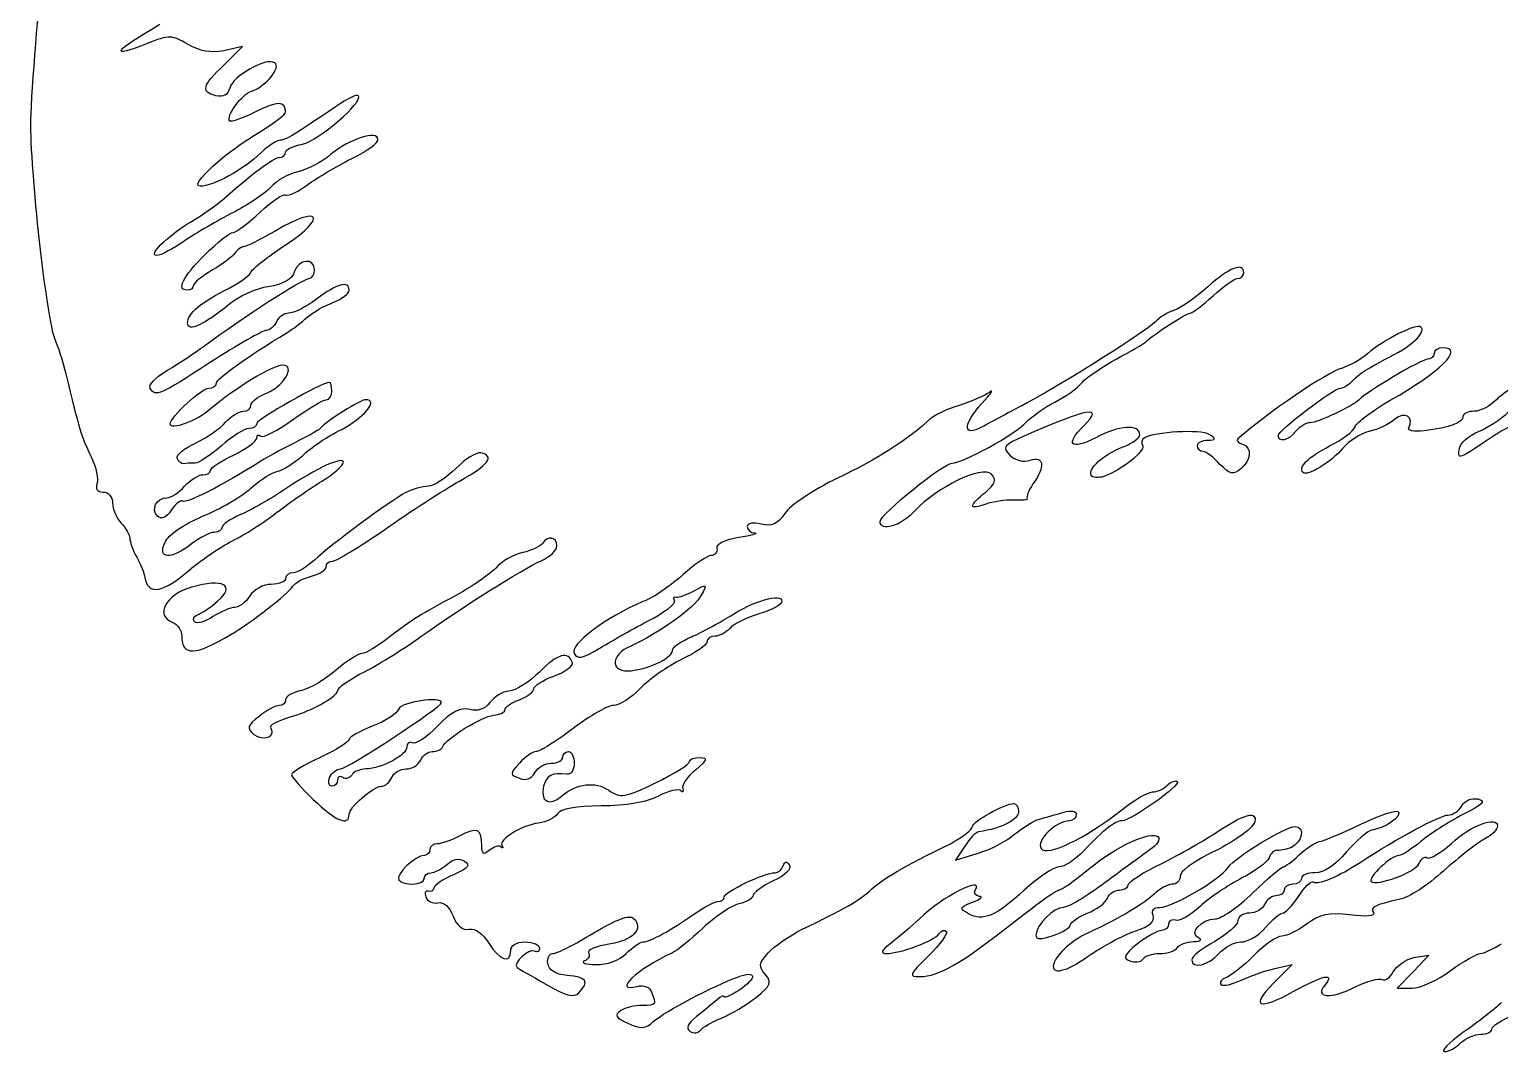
# Model space of a CAD drawing. Extents: x 0 to 69.4, y 0 to 30.3.
# Drawn here: x 61.365 to 65.787, y 24.06 to 27.136 of the extents above; entities that cross this region are included whole.
import ezdxf

# ---------------------------------------------------------------- set-up
doc = ezdxf.new("R2010")
doc.units = 0
doc.header["$MEASUREMENT"] = 0
doc.layers.get('0').update_dxf_attribs({"linetype": 'CONTINUOUS'})

msp = doc.modelspace()

# ---------------------------------------------------------------- linework, layer by layer
at = {"color": 0, "linetype": 'CONTINUOUS'}
for p, q in [((61.95, 27.0282), (62.0056, 27.0838)), ((62.0056, 27.0838), (61.95, 27.0715)), ((62.6478, 25.8147), (62.6478, 25.8147)), ((62.9082, 25.589), (62.9082, 25.589)), ((62.8996, 25.2019), (62.8996, 25.2019)), ((64.1789, 24.6778), (64.1511, 24.6361)), ((64.1511, 24.6361), (64.2189, 24.6569)), ((65.5746, 24.3497), (65.5278, 24.3011)), ((65.5294, 24.3428), (65.5746, 24.3497)), ((65.1632, 24.3219), (65.106, 24.2646)), ((65.1111, 24.3097), (65.1632, 24.3219)), ((65.5278, 24.3011), (65.4792, 24.2507)), ((65.4792, 24.2507), (65.5243, 24.2507))]:
    msp.add_line(p, q, dxfattribs=at)
for points in [[(61.4015, 27.2607), (61.3946, 27.2486), (61.3703, 26.9535), (61.3685, 26.8632)], [(61.7174, 27.0924), (61.6028, 27.0472), (61.6185, 27.0699), (61.7574, 27.1514)], [(61.8424, 27.0907), (61.7937, 27.1185), (61.7868, 27.1201), (61.7174, 27.0924)], [(61.95, 27.0715), (61.91, 27.0646), (61.8771, 27.0699), (61.8424, 27.0907)], [(61.9257, 26.9361), (61.8806, 26.9483), (61.884, 26.9657), (61.95, 27.0282)], [(62.1028, 27.0351), (62.0767, 27.0525), (61.976, 26.9951), (61.9674, 26.9588)], [(62.0333, 26.95), (62.0767, 26.9639), (62.1236, 27.0229), (62.1028, 27.0351)], [(61.9674, 26.9588), (61.9621, 26.9379), (61.9482, 26.931), (61.9257, 26.9361)], [(61.9674, 26.8597), (61.9551, 26.8736), (62.0038, 26.9414), (62.0333, 26.95)], [(62.1861, 26.7903), (62.2347, 26.8007), (62.3718, 26.9188), (62.3544, 26.9361)], [(62.3544, 26.9361), (62.351, 26.9414), (62.3215, 26.9275), (62.2885, 26.9049)], [(62.0454, 26.8875), (62.0072, 26.8685), (61.9725, 26.8563), (61.9674, 26.8597)], [(62.1357, 26.8875), (62.1357, 26.9206), (62.1097, 26.9206), (62.0454, 26.8875)], [(62.0628, 26.8303), (62.1028, 26.8546), (62.1357, 26.8806), (62.1357, 26.8875)], [(62.2885, 26.9049), (62.1583, 26.8164), (62.1357, 26.8025), (62.1201, 26.8025)], [(61.3685, 26.8632), (61.365, 26.7175), (61.4171, 26.2575), (61.4414, 26.2036)], [(61.8789, 26.6636), (61.8424, 26.6654), (61.9535, 26.766), (62.0628, 26.8303)], [(62.1201, 26.8025), (62.1097, 26.8025), (62.0836, 26.7851), (62.0611, 26.7643)], [(62.4135, 26.8042), (62.4135, 26.8338), (62.3267, 26.806), (62.2711, 26.759)], [(62.3406, 26.7504), (62.3804, 26.7694), (62.4135, 26.7938), (62.4135, 26.8042)], [(62.0611, 26.7643), (62.0107, 26.714), (61.9169, 26.6636), (61.8789, 26.6636)], [(62.1167, 26.7504), (62.1271, 26.7504), (62.1357, 26.7574), (62.1357, 26.766)], [(62.1357, 26.766), (62.1357, 26.7747), (62.1583, 26.7851), (62.1861, 26.7903)], [(62.2711, 26.759), (62.2451, 26.7365), (62.2, 26.714), (62.1722, 26.7071)], [(61.9447, 26.6219), (62.0333, 26.7001), (62.0993, 26.7504), (62.1167, 26.7504)], [(62.2069, 26.6724), (62.2399, 26.6949), (62.2989, 26.7296), (62.3406, 26.7504)], [(62.1722, 26.7071), (62.1444, 26.7018), (62.1079, 26.681), (62.0906, 26.6601)], [(62.1357, 26.6376), (62.1426, 26.6324), (62.1757, 26.6481), (62.2069, 26.6724)], [(61.8493, 26.556), (61.8875, 26.5786), (61.9308, 26.6099), (61.9447, 26.6219)], [(62.0906, 26.6601), (62.0715, 26.6411), (62.0211, 26.6064), (61.976, 26.5838)], [(62.0593, 26.5856), (62.094, 26.6185), (62.1288, 26.6428), (62.1357, 26.6376)], [(61.976, 26.5838), (61.9326, 26.5613), (61.8667, 26.5231), (61.8303, 26.4988)], [(61.9778, 26.5247), (61.9864, 26.5247), (62.0229, 26.5525), (62.0593, 26.5856)], [(62.1375, 26.4883), (62.2642, 26.5733), (62.2382, 26.6081), (62.1062, 26.53)], [(61.7486, 26.4553), (61.7208, 26.4553), (61.7747, 26.5092), (61.8493, 26.556)], [(61.8303, 26.4988), (61.7956, 26.4744), (61.759, 26.4553), (61.7486, 26.4553)], [(61.8928, 26.4571), (61.9308, 26.4953), (61.969, 26.5247), (61.9778, 26.5247)], [(62.1062, 26.53), (62.0611, 26.5039), (62.016, 26.4814), (62.009, 26.4814)], [(61.8407, 26.3511), (61.806, 26.3511), (61.825, 26.3911), (61.8928, 26.4571)], [(61.9829, 26.4622), (61.976, 26.4518), (61.9447, 26.4293), (61.9153, 26.4119)], [(62.009, 26.4814), (62.0021, 26.4814), (61.9899, 26.4726), (61.9829, 26.4622)], [(62.0315, 26.405), (62.0315, 26.4119), (62.0785, 26.4501), (62.1375, 26.4883)], [(62.2225, 26.4119), (62.2225, 26.4501), (62.1739, 26.4449), (62.1618, 26.405)], [(61.9153, 26.4119), (61.884, 26.3928), (61.8581, 26.3719), (61.8581, 26.365)], [(61.9674, 26.3581), (62.0021, 26.3772), (62.0315, 26.3981), (62.0315, 26.405)], [(62.1618, 26.405), (62.1549, 26.3842), (62.1288, 26.3685), (62.0836, 26.3615)], [(62.2051, 26.3858), (62.2156, 26.3858), (62.2225, 26.3981), (62.2225, 26.4119)], [(65.0174, 26.4032), (65.0174, 26.4363), (64.974, 26.4189), (64.9097, 26.3615)], [(64.9983, 26.3858), (65.0087, 26.3858), (65.0174, 26.3946), (65.0174, 26.4032)], [(61.8581, 26.365), (61.8581, 26.3581), (61.8511, 26.3511), (61.8407, 26.3511)], [(61.8407, 26.2522), (61.8407, 26.2817), (61.8806, 26.3147), (61.9674, 26.3581)], [(61.8928, 26.1846), (62.0038, 26.2679), (62.1878, 26.3858), (62.2051, 26.3858)], [(62.0836, 26.3615), (62.0472, 26.3564), (61.9951, 26.3321), (61.9674, 26.3094)], [(62.3267, 26.3511), (62.3267, 26.3807), (62.2903, 26.3703), (62.2294, 26.3251)], [(64.9097, 26.3615), (64.8733, 26.3286), (64.8282, 26.2974), (64.809, 26.2904)], [(64.9254, 26.3338), (64.9567, 26.3633), (64.9896, 26.3858), (64.9983, 26.3858)], [(62.2294, 26.3251), (62.1982, 26.3008), (62.16, 26.2817), (62.1444, 26.2817)], [(62.2, 26.2696), (62.2174, 26.2835), (62.2521, 26.3043), (62.2799, 26.3147)], [(62.2799, 26.3147), (62.3058, 26.3251), (62.3267, 26.3407), (62.3267, 26.3511)], [(64.856, 26.2817), (64.8629, 26.2817), (64.8942, 26.306), (64.9254, 26.3338)], [(61.9674, 26.3094), (61.891, 26.2471), (61.8407, 26.2228), (61.8407, 26.2522)], [(62.1444, 26.2817), (62.1306, 26.2817), (62.1132, 26.2696), (62.1079, 26.2557)], [(62.1392, 26.2228), (62.1565, 26.2332), (62.1843, 26.254), (62.2, 26.2696)], [(64.7222, 26.195), (64.7449, 26.2175), (64.8438, 26.2817), (64.856, 26.2817)], [(64.809, 26.2904), (64.79, 26.2851), (64.7639, 26.2696), (64.7518, 26.2557)], [(62.0767, 26.2297), (62.0663, 26.2297), (61.9917, 26.1863), (61.91, 26.1342)], [(62.1079, 26.2557), (62.101, 26.2418), (62.0889, 26.2297), (62.0767, 26.2297)], [(64.7518, 26.2557), (64.7188, 26.2244), (64.4949, 26.0821), (64.3733, 26.0161)], [(65.5503, 26.2401), (65.5382, 26.2522), (65.4375, 26.2019), (65.3906, 26.1603)], [(65.4426, 26.1429), (65.5208, 26.1811), (65.5676, 26.2228), (65.5503, 26.2401)], [(61.4414, 26.2036), (61.45, 26.1846), (61.4657, 26.1376), (61.4743, 26.0994)], [(61.7747, 26.1064), (61.806, 26.1256), (61.8597, 26.1603), (61.8928, 26.1846)], [(61.9274, 26.0717), (61.9274, 26.0839), (62.0264, 26.155), (62.1392, 26.2228)], [(64.6354, 26.1446), (64.6789, 26.1672), (64.7171, 26.1897), (64.7222, 26.195)], [(64.5313, 26.0735), (64.5451, 26.089), (64.5921, 26.1203), (64.6354, 26.1446)], [(65.3906, 26.1603), (65.3715, 26.1429), (65.3368, 26.1238), (65.3142, 26.1168)], [(65.3472, 26.0804), (65.3576, 26.0943), (65.401, 26.1221), (65.4426, 26.1429)], [(65.5694, 26.1429), (65.5503, 26.1429), (65.3836, 26.0422), (65.3646, 26.0214)], [(65.4583, 26.0196), (65.6093, 26.1047), (65.6822, 26.1776), (65.6163, 26.1776)], [(65.5903, 26.1603), (65.5903, 26.1515), (65.5815, 26.1429), (65.5694, 26.1429)], [(65.6163, 26.1776), (65.6024, 26.1776), (65.5903, 26.1707), (65.5903, 26.1603)], [(61.4743, 26.0994), (61.5125, 25.9397), (61.5247, 25.9015), (61.5507, 25.8494)], [(61.7278, 26.0561), (61.7226, 26.0647), (61.7435, 26.0874), (61.7747, 26.1064)], [(61.91, 26.1342), (61.7556, 26.0335), (61.7451, 26.0283), (61.7278, 26.0561)], [(62.1271, 26.1256), (62.0975, 26.1256), (61.9778, 26.0526), (61.91, 25.9936)], [(62.0732, 26.0388), (62.1271, 26.0578), (62.1687, 26.1256), (62.1271, 26.1256)], [(65.3142, 26.1168), (65.2656, 26.1029), (65.0886, 25.9814), (65, 25.9033)], [(65.9478, 26.1272), (65.8732, 26.089), (65.7968, 26.0422), (65.7794, 26.0231)], [(61.7886, 25.9485), (61.7886, 25.9693), (61.8824, 26.0561), (61.9049, 26.0561)], [(61.9049, 26.0561), (61.9169, 26.0561), (61.9274, 26.0631), (61.9274, 26.0717)], [(62.2676, 26.0735), (62.2451, 26.0735), (62.0489, 25.9624), (62.0489, 25.9501)], [(62.2572, 26.0214), (62.2676, 26.0214), (62.2746, 26.0335), (62.2746, 26.0474)], [(62.2746, 26.0474), (62.2746, 26.0613), (62.2711, 26.0735), (62.2676, 26.0735)], [(64.2293, 26.0092), (64.2571, 26.0388), (64.2674, 26.0543), (64.2536, 26.0439)], [(64.4497, 26.0144), (64.481, 26.03), (64.5174, 26.0561), (64.5313, 26.0735)], [(65.1215, 25.9138), (65.1233, 25.9293), (65.2864, 26.0561), (65.309, 26.0561)], [(65.309, 26.0561), (65.3176, 26.0561), (65.335, 26.0682), (65.3472, 26.0804)], [(62.009, 25.9867), (62.0211, 25.9867), (62.0315, 25.9953), (62.0315, 26.004)], [(62.0315, 26.004), (62.0315, 26.0144), (62.0507, 26.03), (62.0732, 26.0388)], [(62.1565, 25.9606), (62.2017, 25.9936), (62.2486, 26.0214), (62.2572, 26.0214)], [(62.3769, 26.0214), (62.3597, 26.0214), (62.2607, 25.9589), (62.2399, 25.9346)], [(62.3024, 25.9311), (62.3701, 25.9658), (62.4169, 26.0214), (62.3769, 26.0214)], [(64.1615, 26.004), (64.1268, 25.9936), (64.0869, 25.9744), (64.0747, 25.964)], [(64.2536, 26.0439), (64.2397, 26.0335), (64.1981, 26.0161), (64.1615, 26.004)], [(64.231, 25.9397), (64.1719, 25.9068), (64.1719, 25.945), (64.2293, 26.0092)], [(64.3733, 26.0161), (64.316, 25.9849), (64.2536, 25.9519), (64.231, 25.9397)], [(64.5365, 25.9432), (64.599, 26.0057), (64.5521, 25.9971), (64.3611, 25.9138)], [(64.3629, 25.9536), (64.3803, 25.971), (64.4185, 25.9988), (64.4497, 26.0144)], [(65.3646, 26.0214), (65.3507, 26.004), (65.2396, 25.9519), (65.2169, 25.9519)], [(65.3524, 25.9397), (65.3576, 25.9536), (65.4044, 25.9883), (65.4583, 26.0196)], [(65.7794, 26.0231), (65.7603, 26.0022), (65.729, 25.9867), (65.7117, 25.9867)], [(61.91, 25.9936), (61.8685, 25.9571), (61.7886, 25.9276), (61.7886, 25.9485)], [(61.9551, 25.9536), (61.9708, 25.971), (61.9951, 25.9867), (62.009, 25.9867)], [(62.0611, 25.9119), (62.0663, 25.905), (62.1097, 25.9276), (62.1565, 25.9606)], [(64.0747, 25.964), (64.014, 25.905), (63.9099, 25.839), (63.7953, 25.7853)], [(65.4722, 25.9624), (65.4549, 25.9485), (65.4218, 25.9311), (65.394, 25.9258)], [(65.5139, 25.9363), (65.5329, 25.9693), (65.5, 25.9883), (65.4722, 25.9624)], [(65.6771, 25.971), (65.6771, 25.9519), (65.6371, 25.9381), (65.5607, 25.9276)], [(65.7117, 25.9867), (65.6926, 25.9867), (65.6771, 25.9797), (65.6771, 25.971)], [(65.7239, 25.9258), (65.7533, 25.9381), (65.7933, 25.964), (65.8142, 25.9849)], [(65.8853, 25.9693), (65.8679, 25.9693), (65.8142, 25.9415), (65.7638, 25.9085)], [(61.865, 25.8911), (61.8979, 25.9068), (61.9378, 25.9346), (61.9551, 25.9536)], [(62.0246, 25.9346), (62.0125, 25.9346), (61.9743, 25.9119), (61.9431, 25.8825)], [(62.0489, 25.9501), (62.0489, 25.9415), (62.0385, 25.9346), (62.0246, 25.9346)], [(62.0489, 25.905), (62.0489, 25.9154), (62.0542, 25.9172), (62.0611, 25.9119)], [(62.2399, 25.9346), (62.2347, 25.9293), (62.2, 25.9103), (62.1618, 25.8911)], [(62.1861, 25.8529), (62.2104, 25.8772), (62.2642, 25.9119), (62.3024, 25.9311)], [(64.1407, 25.8304), (64.1719, 25.8304), (64.3282, 25.9154), (64.3629, 25.9536)], [(64.5729, 25.9068), (64.4965, 25.8686), (64.4792, 25.886), (64.5365, 25.9432)], [(64.7049, 25.9154), (64.7049, 25.9485), (64.6424, 25.945), (64.5729, 25.9068)], [(64.6581, 25.8807), (64.684, 25.8911), (64.7049, 25.9068), (64.7049, 25.9154)], [(64.9132, 25.9172), (64.8889, 25.9328), (64.7483, 25.9242), (64.7188, 25.9068)], [(64.9097, 25.8999), (64.934, 25.8999), (64.9358, 25.9033), (64.9132, 25.9172)], [(65.1736, 25.9258), (65.1511, 25.8981), (65.1215, 25.8911), (65.1215, 25.9138)], [(65.2169, 25.9519), (65.2049, 25.9519), (65.1858, 25.9397), (65.1736, 25.9258)], [(65.276, 25.8825), (65.3125, 25.8999), (65.3472, 25.9258), (65.3524, 25.9397)], [(65.394, 25.9258), (65.3681, 25.9189), (65.3333, 25.8964), (65.316, 25.8756)], [(65.5607, 25.9276), (65.5294, 25.9242), (65.5086, 25.9293), (65.5139, 25.9363)], [(65.6667, 25.8756), (65.6683, 25.8911), (65.6943, 25.9138), (65.7239, 25.9258)], [(61.8094, 25.846), (61.806, 25.8547), (61.8303, 25.8756), (61.865, 25.8911)], [(61.9431, 25.8825), (61.91, 25.8547), (61.8736, 25.8304), (61.8632, 25.8304)], [(61.9794, 25.8547), (62.0176, 25.8738), (62.0489, 25.8964), (62.0489, 25.905)], [(62.1618, 25.8911), (62.1236, 25.8721), (62.0732, 25.8443), (62.0489, 25.8286)], [(64.3611, 25.9138), (64.2951, 25.8842), (64.29, 25.879), (64.3143, 25.8547)], [(64.559, 25.7939), (64.5469, 25.8131), (64.5972, 25.8582), (64.6581, 25.8807)], [(64.7136, 25.8825), (64.7222, 25.8668), (64.6493, 25.8096), (64.5972, 25.7904)], [(64.7188, 25.9068), (64.7101, 25.9015), (64.7083, 25.8911), (64.7136, 25.8825)], [(64.8785, 25.8825), (64.8785, 25.8929), (64.8924, 25.8999), (64.9097, 25.8999)], [(64.8958, 25.8651), (64.8854, 25.8651), (64.8785, 25.8738), (64.8785, 25.8825)], [(65, 25.9033), (64.9949, 25.8981), (65.0018, 25.8911), (65.0139, 25.8876)], [(65.0139, 25.8876), (65.0435, 25.8772), (65.04, 25.839), (65.0087, 25.8131)], [(65.1962, 25.8026), (65.1806, 25.8182), (65.2101, 25.8478), (65.276, 25.8825)], [(65.316, 25.8756), (65.2813, 25.8339), (65.2083, 25.7888), (65.1962, 25.8026)], [(65.7638, 25.9085), (65.6597, 25.839), (65.6614, 25.839), (65.6667, 25.8756)], [(61.5507, 25.8494), (61.5664, 25.8182), (61.5733, 25.7818), (61.5681, 25.7679)], [(61.8285, 25.8286), (61.8215, 25.8286), (61.8129, 25.8356), (61.8094, 25.846)], [(62.0489, 25.8286), (61.9535, 25.7679), (61.8354, 25.7071), (61.8268, 25.7158)], [(61.8632, 25.8304), (61.8511, 25.8304), (61.8354, 25.8304), (61.8285, 25.8286)], [(61.91, 25.8096), (61.91, 25.8165), (61.9413, 25.8374), (61.9794, 25.8547)], [(62.1132, 25.8061), (62.1271, 25.8096), (62.16, 25.8304), (62.1861, 25.8529)], [(62.3093, 25.8321), (62.3093, 25.8529), (62.2312, 25.8165), (62.134, 25.7522)], [(62.2451, 25.7765), (62.2799, 25.7974), (62.3093, 25.8235), (62.3093, 25.8321)], [(62.7225, 25.8617), (62.7086, 25.8633), (62.6756, 25.8425), (62.6478, 25.8147)], [(62.6582, 25.7765), (62.7468, 25.8251), (62.7658, 25.8513), (62.7225, 25.8617)], [(63.9237, 25.655), (63.9237, 25.6758), (64.1147, 25.8304), (64.1407, 25.8304)], [(64.3143, 25.8547), (64.3299, 25.839), (64.3542, 25.8321), (64.375, 25.839)], [(64.375, 25.839), (64.4167, 25.8529), (64.4219, 25.82), (64.3837, 25.7679)], [(64.9462, 25.8269), (64.9271, 25.8478), (64.9046, 25.8651), (64.8958, 25.8651)], [(65.0087, 25.8131), (64.9861, 25.7939), (64.9757, 25.7974), (64.9462, 25.8269)], [(61.8319, 25.761), (61.8493, 25.78), (61.8736, 25.7957), (61.8875, 25.7957)], [(61.8875, 25.7957), (61.8996, 25.7957), (61.91, 25.8008), (61.91, 25.8096)], [(62.0315, 25.7557), (62.0611, 25.7818), (62.0975, 25.8043), (62.1132, 25.8061)], [(62.6478, 25.8147), (62.6183, 25.7853), (62.5818, 25.761), (62.5644, 25.761)], [(63.7953, 25.7853), (63.7242, 25.7506), (63.6529, 25.7036), (63.6374, 25.6793)], [(64.2587, 25.7974), (64.231, 25.8251), (64.0939, 25.7575), (64.0296, 25.6881)], [(64.2414, 25.7436), (64.2708, 25.7696), (64.2743, 25.78), (64.2587, 25.7974)], [(64.5972, 25.7904), (64.5799, 25.7853), (64.5625, 25.7869), (64.559, 25.7939)], [(61.5681, 25.7679), (61.5629, 25.754), (61.5699, 25.7436), (61.5872, 25.7436)], [(61.5872, 25.7436), (61.6028, 25.7436), (61.615, 25.7297), (61.615, 25.7106)], [(61.7782, 25.7263), (61.7903, 25.7263), (61.8146, 25.7418), (61.8319, 25.761)], [(61.8858, 25.6707), (61.9361, 25.6915), (62.0038, 25.7297), (62.0315, 25.7557)], [(62.134, 25.7522), (62.0906, 25.7228), (62.0299, 25.6881), (62.0003, 25.6758)], [(62.1097, 25.6828), (62.1479, 25.7124), (62.2086, 25.754), (62.2451, 25.7765)], [(62.4968, 25.7418), (62.4482, 25.7158), (62.2746, 25.5874), (62.2225, 25.5388)], [(62.4343, 25.6307), (62.5089, 25.6846), (62.6096, 25.7488), (62.6582, 25.7765)], [(62.5644, 25.761), (62.5471, 25.761), (62.5158, 25.7522), (62.4968, 25.7418)], [(64.2015, 25.7019), (64.2015, 25.7071), (64.2189, 25.7263), (64.2414, 25.7436)], [(64.3837, 25.7679), (64.3699, 25.7471), (64.3629, 25.7279), (64.3664, 25.7244)], [(61.615, 25.7106), (61.615, 25.6915), (61.6271, 25.6654), (61.641, 25.6499)], [(61.7504, 25.6707), (61.7296, 25.6915), (61.7469, 25.7263), (61.7782, 25.7263)], [(61.8268, 25.7158), (61.8215, 25.721), (61.806, 25.7106), (61.7921, 25.6897)], [(64.2414, 25.7071), (64.2189, 25.6985), (64.2015, 25.6967), (64.2015, 25.7019)], [(64.3264, 25.7193), (64.3004, 25.721), (64.2622, 25.714), (64.2414, 25.7071)], [(64.3664, 25.7244), (64.3699, 25.7193), (64.3525, 25.7175), (64.3264, 25.7193)], [(61.641, 25.6499), (61.6549, 25.636), (61.6671, 25.6151), (61.6671, 25.6047)], [(61.7921, 25.6897), (61.7764, 25.6654), (61.7608, 25.6603), (61.7504, 25.6707)], [(61.7729, 25.5925), (61.7833, 25.6151), (61.8285, 25.6464), (61.8858, 25.6707)], [(62.0003, 25.6758), (61.969, 25.6619), (61.9447, 25.6464), (61.9447, 25.6376)], [(61.9743, 25.596), (62.0107, 25.6133), (62.0715, 25.6533), (62.1097, 25.6828)], [(63.5661, 25.6464), (63.5418, 25.6533), (63.5244, 25.6499), (63.5244, 25.6394)], [(63.6374, 25.6793), (63.6147, 25.6464), (63.5992, 25.6394), (63.5661, 25.6464)], [(64.0296, 25.6881), (63.9879, 25.6411), (63.9237, 25.6221), (63.9237, 25.655)], [(61.6671, 25.6047), (61.6671, 25.5943), (61.6757, 25.5682), (61.6879, 25.5474)], [(61.9204, 25.6221), (61.9083, 25.6221), (61.8771, 25.6064), (61.8528, 25.5874)], [(61.9447, 25.6376), (61.9447, 25.629), (61.9343, 25.6221), (61.9204, 25.6221)], [(62.2764, 25.5353), (62.2868, 25.5353), (62.3579, 25.5786), (62.4343, 25.6307)], [(62.9517, 25.5821), (62.9517, 25.6082), (62.9239, 25.6133), (62.9082, 25.589)], [(63.4985, 25.6064), (63.4568, 25.5994), (63.4307, 25.5874), (63.4325, 25.5735)], [(63.5471, 25.6203), (63.5575, 25.6186), (63.5367, 25.6117), (63.4985, 25.6064)], [(63.5244, 25.6394), (63.5244, 25.6307), (63.5349, 25.6203), (63.5471, 25.6203)], [(61.8528, 25.5874), (61.7903, 25.5388), (61.7486, 25.5404), (61.7729, 25.5925)], [(61.8528, 25.5144), (61.884, 25.5404), (61.9378, 25.5769), (61.9743, 25.596)], [(62.8492, 25.5613), (62.8214, 25.5561), (62.785, 25.5353), (62.7676, 25.5144)], [(62.9082, 25.589), (62.9031, 25.5804), (62.8769, 25.5682), (62.8492, 25.5613)], [(62.9047, 25.5369), (62.9308, 25.5492), (62.9517, 25.5682), (62.9517, 25.5821)], [(63.4325, 25.5735), (63.436, 25.5631), (63.4272, 25.5526), (63.4151, 25.5526)], [(61.6879, 25.5474), (61.7, 25.5265), (61.7104, 25.4988), (61.7122, 25.4867)], [(62.2225, 25.5388), (62.2, 25.5179), (62.1704, 25.5006), (62.1583, 25.5006)], [(62.2139, 25.4901), (62.2382, 25.4971), (62.2572, 25.5092), (62.2572, 25.5179)], [(62.2572, 25.5179), (62.2572, 25.5283), (62.266, 25.5353), (62.2764, 25.5353)], [(62.5436, 25.3096), (62.6651, 25.3964), (62.8475, 25.511), (62.9047, 25.5369)], [(63.4151, 25.5526), (63.4047, 25.5526), (63.3665, 25.5265), (63.3318, 25.4953)], [(61.7122, 25.4867), (61.7208, 25.4311), (61.7678, 25.4397), (61.8528, 25.5144)], [(61.9308, 25.4154), (61.9882, 25.4624), (61.9465, 25.4849), (61.8528, 25.4571)], [(62.1357, 25.4832), (62.1357, 25.4744), (62.1167, 25.4658), (62.0924, 25.4658)], [(62.1583, 25.5006), (62.1461, 25.5006), (62.1357, 25.4936), (62.1357, 25.4832)], [(62.1565, 25.4589), (62.1635, 25.471), (62.1896, 25.4849), (62.2139, 25.4901)], [(62.7676, 25.5144), (62.7485, 25.4953), (62.6964, 25.4589), (62.6496, 25.4328)], [(63.3318, 25.4953), (63.2971, 25.464), (63.2433, 25.4258), (63.2103, 25.4138)], [(61.8528, 25.4571), (61.7747, 25.4346), (61.7417, 25.3721), (61.7956, 25.3513)], [(61.9708, 25.3149), (62.0299, 25.3494), (62.1444, 25.4381), (62.1565, 25.4589)], [(62.0281, 25.4311), (62.016, 25.4119), (61.9951, 25.3964), (61.9829, 25.3964)], [(62.0924, 25.4658), (62.0681, 25.4658), (62.0403, 25.4501), (62.0281, 25.4311)], [(62.6496, 25.4328), (62.5385, 25.3738), (62.5193, 25.3617), (62.4464, 25.3061)], [(63.3856, 25.4328), (63.3665, 25.3946), (63.2572, 25.3183), (63.1739, 25.2801)], [(63.3058, 25.4172), (63.3006, 25.4258), (63.3024, 25.4293), (63.311, 25.4276)], [(63.311, 25.4276), (63.3179, 25.4258), (63.3422, 25.4346), (63.3647, 25.4467)], [(63.3647, 25.4467), (63.4029, 25.4675), (63.4047, 25.4658), (63.3856, 25.4328)], [(63.4724, 25.3703), (63.5418, 25.4154), (63.6286, 25.4397), (63.6286, 25.4154)], [(61.8701, 25.3738), (61.8824, 25.379), (61.91, 25.3964), (61.9308, 25.4154)], [(61.9829, 25.3964), (61.9708, 25.3964), (61.9413, 25.3842), (61.9169, 25.3686)], [(63.2103, 25.4138), (63.0992, 25.3668), (62.9881, 25.2836), (63.0038, 25.2575)], [(63.2242, 25.3547), (63.2746, 25.3807), (63.311, 25.4085), (63.3058, 25.4172)], [(63.6286, 25.4154), (63.6286, 25.405), (63.5974, 25.3876), (63.5592, 25.3772)], [(61.7956, 25.3513), (61.8111, 25.346), (61.8233, 25.3269), (61.8233, 25.3096)], [(61.8615, 25.3529), (61.8546, 25.3599), (61.8597, 25.3703), (61.8701, 25.3738)], [(61.9169, 25.3686), (61.8944, 25.3529), (61.8685, 25.346), (61.8615, 25.3529)], [(63.0767, 25.2714), (63.1079, 25.2906), (63.1739, 25.3286), (63.2242, 25.3547)], [(63.3561, 25.3079), (63.3856, 25.32), (63.4394, 25.3494), (63.4724, 25.3703)], [(63.5592, 25.3772), (63.521, 25.3651), (63.4811, 25.346), (63.4707, 25.3321)], [(61.8233, 25.3096), (61.8233, 25.2489), (61.865, 25.2506), (61.9708, 25.3149)], [(62.4464, 25.3061), (62.4117, 25.2783), (62.3753, 25.2575), (62.3649, 25.2575)], [(62.3753, 25.2038), (62.4204, 25.2281), (62.4968, 25.2749), (62.5436, 25.3096)], [(63.2989, 25.2663), (63.2989, 25.2767), (63.3249, 25.294), (63.3561, 25.3079)], [(63.4272, 25.3096), (63.4133, 25.3096), (63.4029, 25.3026), (63.4029, 25.2922)], [(63.4707, 25.3321), (63.4603, 25.32), (63.4394, 25.3096), (63.4272, 25.3096)], [(62.3649, 25.2575), (62.3544, 25.2575), (62.3197, 25.235), (62.2885, 25.2089)], [(62.9985, 25.2297), (62.9864, 25.2663), (62.9533, 25.2575), (62.8996, 25.2019)], [(63.0038, 25.2575), (63.0142, 25.2401), (63.0281, 25.2419), (63.0767, 25.2714)], [(63.1739, 25.2801), (63.1149, 25.254), (63.1096, 25.2054), (63.1651, 25.2054)], [(63.1651, 25.2054), (63.2156, 25.2054), (63.2989, 25.2436), (63.2989, 25.2663)], [(63.4029, 25.2922), (63.4029, 25.2836), (63.3682, 25.2593), (63.3265, 25.2401)], [(62.2885, 25.2089), (62.2572, 25.1811), (62.2104, 25.1533), (62.1843, 25.1464)], [(62.9429, 25.1899), (62.976, 25.2019), (63.0019, 25.2211), (62.9985, 25.2297)], [(63.3265, 25.2401), (63.2867, 25.2193), (63.2294, 25.1811), (63.2033, 25.1533)], [(62.2919, 25.1447), (62.2919, 25.1551), (62.3285, 25.1811), (62.3753, 25.2038)], [(62.8996, 25.2019), (62.8683, 25.1725), (62.8283, 25.1447), (62.8075, 25.1447)], [(62.8822, 25.1517), (62.8822, 25.1603), (62.91, 25.1776), (62.9429, 25.1899)], [(62.1357, 25.1186), (62.1357, 25.1082), (62.1271, 25.1013), (62.1167, 25.1013)], [(62.1843, 25.1464), (62.1565, 25.1413), (62.1357, 25.1274), (62.1357, 25.1186)], [(62.1704, 25.0735), (62.2225, 25.0892), (62.2919, 25.1308), (62.2919, 25.1447)], [(62.6044, 25.11), (62.6044, 25.129), (62.4829, 25.1117), (62.476, 25.0908)], [(62.8075, 25.1447), (62.7885, 25.1429), (62.7624, 25.1274), (62.7503, 25.11)], [(62.7954, 25.0874), (62.7954, 25.0961), (62.8144, 25.11), (62.8388, 25.1186)], [(62.8388, 25.1186), (62.8631, 25.1274), (62.8822, 25.1429), (62.8822, 25.1517)], [(63.2033, 25.1533), (63.1756, 25.1239), (63.1392, 25.1013), (63.1218, 25.1013)], [(62.1167, 25.1013), (62.1062, 25.1013), (62.0785, 25.0874), (62.0558, 25.0683)], [(62.3007, 24.9103), (62.3215, 24.9103), (62.6044, 25.0961), (62.6044, 25.11)], [(62.476, 25.0908), (62.4707, 25.0769), (62.436, 25.0544), (62.3961, 25.0388)], [(62.6894, 25.0892), (62.6617, 25.0961), (62.6357, 25.0839), (62.5922, 25.0388)], [(62.7503, 25.11), (62.7346, 25.0908), (62.7138, 25.0822), (62.6894, 25.0892)], [(62.7607, 25.0718), (62.7797, 25.0735), (62.7954, 25.0804), (62.7954, 25.0874)], [(63.1218, 25.1013), (63.1044, 25.1013), (63.0506, 25.07), (63.0003, 25.0318)], [(62.0558, 25.0683), (62.0211, 25.0406), (62.0176, 25.0336), (62.0403, 25.0144)], [(62.0403, 25.0144), (62.0663, 24.9936), (62.1079, 25.0058), (62.0924, 25.0318)], [(62.0924, 25.0318), (62.0854, 25.0422), (62.0993, 25.051), (62.1704, 25.0735)], [(62.3961, 25.0388), (62.3579, 25.0232), (62.3267, 25.0058), (62.3267, 24.9989)], [(62.5922, 25.0388), (62.561, 25.0058), (62.5263, 24.9832), (62.5176, 24.9885)], [(62.6079, 24.9763), (62.6183, 25.0024), (62.726, 25.0683), (62.7607, 25.0718)], [(63.0003, 25.0318), (62.9499, 24.9936), (62.8996, 24.9624), (62.8892, 24.9624)], [(62.3267, 24.9989), (62.3267, 24.9919), (62.2885, 24.9676), (62.2399, 24.945)], [(62.5176, 24.9885), (62.5072, 24.9936), (62.5003, 24.9885), (62.5003, 24.9763)], [(62.2399, 24.945), (62.1931, 24.9225), (62.1531, 24.8999), (62.1531, 24.8929)], [(62.5003, 24.9763), (62.5003, 24.9519), (62.4239, 24.9103), (62.3769, 24.9103)], [(62.5419, 24.9364), (62.5471, 24.9503), (62.5628, 24.9624), (62.5767, 24.9624)], [(62.5767, 24.9624), (62.5906, 24.9624), (62.6044, 24.9693), (62.6079, 24.9763)], [(62.8892, 24.9624), (62.8788, 24.9624), (62.8561, 24.9468), (62.8388, 24.9276)], [(62.9343, 24.9276), (62.9533, 24.9276), (62.969, 24.9364), (62.969, 24.945)], [(62.969, 24.945), (62.969, 24.9554), (62.9776, 24.9624), (62.9864, 24.9624)], [(62.9864, 24.9624), (62.9968, 24.9624), (63.0038, 24.9468), (63.0038, 24.9276)], [(63.3508, 24.9329), (63.3508, 24.9399), (63.3647, 24.945), (63.3821, 24.945)], [(63.3821, 24.945), (63.4064, 24.9433), (63.4047, 24.9381), (63.3682, 24.9068)], [(62.2676, 24.8843), (62.2746, 24.8982), (62.2885, 24.9103), (62.3007, 24.9103)], [(62.3769, 24.9103), (62.3597, 24.9103), (62.3406, 24.9017), (62.3354, 24.8929)], [(62.4551, 24.8843), (62.4603, 24.8982), (62.4794, 24.9103), (62.4985, 24.9103)], [(62.4985, 24.9103), (62.5158, 24.9103), (62.535, 24.9225), (62.5419, 24.9364)], [(62.8388, 24.9276), (62.8093, 24.8947), (62.8093, 24.8929), (62.8388, 24.8825)], [(62.8388, 24.8825), (62.8579, 24.8739), (62.8753, 24.8808), (62.8857, 24.8982)], [(62.8857, 24.8982), (62.8943, 24.9156), (62.9169, 24.9276), (62.9343, 24.9276)], [(62.9829, 24.8947), (62.936, 24.8999), (62.9204, 24.8913), (62.9117, 24.8582)], [(63.0038, 24.9276), (63.0038, 24.9068), (62.9933, 24.8929), (62.9829, 24.8947)], [(63.2485, 24.8686), (63.304, 24.8964), (63.3508, 24.9242), (63.3508, 24.9329)], [(63.3682, 24.9068), (63.3439, 24.8878), (63.3265, 24.8617), (63.33, 24.8514)], [(62.1531, 24.8929), (62.1531, 24.8878), (62.1826, 24.8531), (62.219, 24.8183)], [(62.2746, 24.8582), (62.266, 24.8582), (62.2625, 24.8704), (62.2676, 24.8843)], [(62.2919, 24.8774), (62.2919, 24.8669), (62.285, 24.8582), (62.2746, 24.8582)], [(62.3076, 24.8843), (62.2989, 24.8913), (62.2919, 24.886), (62.2919, 24.8774)], [(62.3354, 24.8929), (62.3285, 24.8825), (62.3163, 24.879), (62.3076, 24.8843)], [(62.3267, 24.7732), (62.3267, 24.7958), (62.3978, 24.8565), (62.4239, 24.8582)], [(62.4239, 24.8582), (62.436, 24.8582), (62.4482, 24.8704), (62.4551, 24.8843)], [(62.9117, 24.8582), (62.8996, 24.8132), (62.929, 24.7958), (62.9656, 24.8288)], [(62.9656, 24.8288), (63.0107, 24.8669), (63.0679, 24.8739), (63.1079, 24.8461)], [(63.1079, 24.8461), (63.1426, 24.8218), (63.1547, 24.8236), (63.2485, 24.8686)], [(64.8178, 24.8721), (64.8299, 24.8617), (64.6789, 24.7542), (64.6511, 24.7542)], [(64.7431, 24.841), (64.7569, 24.841), (64.7761, 24.8496), (64.7882, 24.8617)], [(64.7882, 24.8617), (64.7986, 24.8721), (64.8125, 24.8774), (64.8178, 24.8721)], [(62.219, 24.8183), (62.285, 24.7542), (62.3267, 24.7368), (62.3267, 24.7732)], [(63.2572, 24.8288), (63.2225, 24.8097), (63.16, 24.7993), (63.0853, 24.7993)], [(63.3249, 24.8444), (63.3179, 24.8514), (63.2867, 24.8444), (63.2572, 24.8288)], [(63.33, 24.8514), (63.3335, 24.841), (63.33, 24.8375), (63.3249, 24.8444)], [(64.6511, 24.7871), (64.6875, 24.8167), (64.7292, 24.841), (64.7431, 24.841)], [(65.6736, 24.7993), (65.6822, 24.8149), (65.7031, 24.8236), (65.7221, 24.8201)], [(65.7221, 24.8201), (65.7482, 24.8149), (65.736, 24.8028), (65.6771, 24.7732)], [(62.9533, 24.775), (62.9464, 24.7628), (62.9204, 24.7507), (62.8961, 24.7472)], [(63.0853, 24.7993), (63.0089, 24.7975), (62.9621, 24.7906), (62.9533, 24.775)], [(64.2015, 24.7368), (64.2015, 24.7524), (64.2986, 24.8063), (64.3264, 24.8063)], [(64.3403, 24.7819), (64.3403, 24.7576), (64.29, 24.7315), (64.2206, 24.7211)], [(64.3264, 24.8063), (64.3333, 24.8063), (64.3403, 24.7958), (64.3403, 24.7819)], [(64.4028, 24.7593), (64.4219, 24.7646), (64.4532, 24.7732), (64.4757, 24.7801)], [(64.4081, 24.6708), (64.4236, 24.6447), (64.54, 24.7003), (64.6511, 24.7871)], [(64.4757, 24.7801), (64.4983, 24.7871), (64.5139, 24.7836), (64.5139, 24.7732)], [(64.5139, 24.7732), (64.5139, 24.7628), (64.5035, 24.7542), (64.4931, 24.7542)], [(64.941, 24.7229), (65.0139, 24.7715), (65.0521, 24.7836), (65.0521, 24.7576)], [(65.3681, 24.6292), (65.4792, 24.7021), (65.6093, 24.7715), (65.6319, 24.7715)], [(65.3697, 24.7438), (65.4253, 24.7715), (65.4757, 24.7871), (65.4826, 24.7819)], [(65.4826, 24.7819), (65.4947, 24.7681), (65.4426, 24.7315), (65.4028, 24.7264)], [(65.6771, 24.7732), (65.6336, 24.7507), (65.5764, 24.7142), (65.5503, 24.6917)], [(65.6319, 24.7715), (65.6458, 24.7715), (65.6649, 24.7836), (65.6736, 24.7993)], [(65.6424, 24.6864), (65.6996, 24.7403), (65.7811, 24.7697), (65.7811, 24.7385)], [(62.726, 24.6794), (62.726, 24.7299), (62.7121, 24.7368), (62.66, 24.709)], [(62.8961, 24.7472), (62.8475, 24.7419), (62.7746, 24.6968), (62.7867, 24.6794)], [(64.1372, 24.6864), (64.1719, 24.7056), (64.2015, 24.7281), (64.2015, 24.7368)], [(64.2206, 24.7211), (64.2119, 24.7211), (64.1928, 24.7003), (64.1789, 24.6778)], [(64.3282, 24.7142), (64.3525, 24.7333), (64.3854, 24.7542), (64.4028, 24.7593)], [(64.4931, 24.7542), (64.4514, 24.7524), (64.3924, 24.6951), (64.4081, 24.6708)], [(64.6511, 24.7542), (64.6303, 24.7542), (64.5972, 24.7281), (64.5365, 24.6639)], [(64.5504, 24.6083), (64.6337, 24.6778), (64.7396, 24.7264), (64.7604, 24.7056)], [(64.7708, 24.6257), (64.8247, 24.6535), (64.9028, 24.6968), (64.941, 24.7229)], [(65.0521, 24.7576), (65.0521, 24.735), (64.9949, 24.6933), (64.9081, 24.6517)], [(64.9706, 24.6135), (64.9931, 24.6465), (65.1424, 24.7368), (65.1719, 24.7368)], [(65.1719, 24.7368), (65.2032, 24.7368), (65.1944, 24.6899), (65.1615, 24.6743)], [(65.2447, 24.6917), (65.2586, 24.6933), (65.3142, 24.7176), (65.3697, 24.7438)], [(65.4028, 24.7264), (65.3906, 24.7246), (65.3558, 24.6933), (65.3264, 24.6604)], [(65.7811, 24.7385), (65.7811, 24.7281), (65.7638, 24.7107), (65.7429, 24.7003)], [(62.5922, 24.6847), (62.5801, 24.6847), (62.5697, 24.6778), (62.5697, 24.6674)], [(62.66, 24.709), (62.6339, 24.6951), (62.6026, 24.6847), (62.5922, 24.6847)], [(62.7485, 24.6656), (62.7311, 24.65), (62.726, 24.6535), (62.726, 24.6794)], [(62.7832, 24.676), (62.7781, 24.6813), (62.7624, 24.676), (62.7485, 24.6656)], [(62.7867, 24.6794), (62.7919, 24.6725), (62.7901, 24.6708), (62.7832, 24.676)], [(63.8994, 24.5493), (63.9342, 24.5806), (63.9897, 24.6135), (64.1372, 24.6864)], [(64.2189, 24.6569), (64.2553, 24.6674), (64.3056, 24.6933), (64.3282, 24.7142)], [(64.7604, 24.7056), (64.7674, 24.6986), (64.7569, 24.6813), (64.7361, 24.6674)], [(65.184, 24.6517), (65.2049, 24.6708), (65.2326, 24.6882), (65.2447, 24.6917)], [(65.5503, 24.6917), (65.5225, 24.669), (65.4931, 24.65), (65.4843, 24.65)], [(65.5694, 24.6431), (65.5781, 24.6378), (65.6111, 24.6586), (65.6424, 24.6864)], [(65.7429, 24.7003), (65.7204, 24.6882), (65.6649, 24.6447), (65.6181, 24.6031)], [(62.5524, 24.65), (62.5263, 24.65), (62.4656, 24.5926), (62.476, 24.5771)], [(62.5697, 24.6674), (62.5697, 24.6586), (62.5628, 24.65), (62.5524, 24.65)], [(62.62, 24.6222), (62.6392, 24.6396), (62.6565, 24.6431), (62.6739, 24.6326)], [(62.6739, 24.6326), (62.6929, 24.6204), (62.686, 24.6118), (62.6426, 24.5926)], [(63.6321, 24.6188), (63.6374, 24.6326), (63.6425, 24.6343), (63.6513, 24.6204)], [(64.5365, 24.6639), (64.5104, 24.6361), (64.4775, 24.6153), (64.4618, 24.6153)], [(64.7361, 24.6674), (64.7171, 24.6535), (64.6546, 24.6083), (64.6007, 24.5683)], [(64.9081, 24.6517), (64.8629, 24.6292), (64.8264, 24.6014), (64.8264, 24.5875)], [(65.0938, 24.6431), (65.0886, 24.6292), (65.0504, 24.6014), (65.0122, 24.5822)], [(65.1164, 24.6656), (65.1094, 24.6656), (65.099, 24.6569), (65.0938, 24.6431)], [(65.1615, 24.6743), (65.1442, 24.6674), (65.1233, 24.6639), (65.1164, 24.6656)], [(65.1354, 24.6153), (65.1407, 24.6153), (65.1632, 24.6308), (65.184, 24.6517)], [(65.3264, 24.6604), (65.2933, 24.6204), (65.2586, 24.5979), (65.2326, 24.5979)], [(65.4843, 24.65), (65.4618, 24.65), (65.3906, 24.584), (65.401, 24.5718)], [(65.5451, 24.6257), (65.5503, 24.6396), (65.5625, 24.6482), (65.5694, 24.6431)], [(62.5524, 24.5806), (62.5524, 24.591), (62.561, 24.5979), (62.5732, 24.5979)], [(62.5732, 24.5979), (62.5836, 24.5979), (62.6061, 24.61), (62.62, 24.6222)], [(62.6426, 24.5926), (62.6096, 24.5788), (62.5836, 24.5614), (62.5818, 24.5528)], [(63.455, 24.525), (63.455, 24.5406), (63.5749, 24.5979), (63.6078, 24.5979)], [(63.6513, 24.6204), (63.6582, 24.61), (63.6374, 24.5892), (63.6026, 24.5736)], [(63.6078, 24.5979), (63.6165, 24.5979), (63.6286, 24.6065), (63.6321, 24.6188)], [(64.2101, 24.5458), (64.2379, 24.591), (64.1094, 24.525), (64.0435, 24.4607)], [(64.4618, 24.6153), (64.4462, 24.6153), (64.3993, 24.584), (64.3576, 24.5458)], [(64.4618, 24.5458), (64.4688, 24.5458), (64.5087, 24.5736), (64.5504, 24.6083)], [(64.6701, 24.5614), (64.6701, 24.5701), (64.7153, 24.5996), (64.7708, 24.6257)], [(64.7657, 24.4938), (64.8021, 24.4938), (64.9428, 24.5753), (64.9706, 24.6135)], [(64.8264, 24.5875), (64.8264, 24.5736), (64.816, 24.5632), (64.8021, 24.5632)], [(65.0451, 24.5371), (65.0886, 24.5806), (65.1303, 24.6153), (65.1354, 24.6153)], [(65.2326, 24.5979), (65.2101, 24.5979), (65.191, 24.591), (65.191, 24.5806)], [(65.2274, 24.5701), (65.2431, 24.5614), (65.3038, 24.5875), (65.3681, 24.6292)], [(65.401, 24.5718), (65.4183, 24.5563), (65.5347, 24.5996), (65.5451, 24.6257)], [(65.6181, 24.6031), (65.5729, 24.5614), (65.5139, 24.5232), (65.4878, 24.5181)], [(62.476, 24.5771), (62.4881, 24.5579), (62.5524, 24.5597), (62.5524, 24.5806)], [(62.5644, 24.5424), (62.5558, 24.544), (62.5524, 24.5371), (62.5575, 24.525)], [(62.5818, 24.5528), (62.5801, 24.544), (62.5714, 24.5389), (62.5644, 24.5424)], [(63.6026, 24.5736), (63.5696, 24.5579), (63.5418, 24.5371), (63.5418, 24.5301)], [(63.6894, 24.4278), (63.8126, 24.4868), (63.8629, 24.5146), (63.8994, 24.5493)], [(64.3576, 24.5458), (64.2726, 24.4676), (64.2328, 24.4503), (64.1893, 24.4746)], [(64.2224, 24.5267), (64.2101, 24.5285), (64.205, 24.5371), (64.2101, 24.5458)], [(64.3178, 24.4433), (64.3889, 24.4989), (64.4532, 24.5458), (64.4618, 24.5458)], [(64.6007, 24.5683), (64.5451, 24.5267), (64.4896, 24.4938), (64.4757, 24.4938)], [(64.6076, 24.5215), (64.6129, 24.5354), (64.6285, 24.5458), (64.6442, 24.5458)], [(64.6442, 24.5458), (64.6581, 24.5458), (64.6701, 24.5528), (64.6701, 24.5614)], [(64.8021, 24.5632), (64.7882, 24.5632), (64.7639, 24.5493), (64.7483, 24.5336)], [(65.0122, 24.5822), (64.9722, 24.5614), (64.915, 24.5232), (64.8872, 24.4972)], [(65.1389, 24.5458), (65.1389, 24.5371), (65.1285, 24.5285), (65.1146, 24.5285)], [(65.165, 24.5632), (65.1511, 24.5632), (65.1389, 24.5563), (65.1389, 24.5458)], [(65.191, 24.5806), (65.191, 24.5718), (65.1789, 24.5632), (65.165, 24.5632)], [(65.1824, 24.5267), (65.1997, 24.5544), (65.2204, 24.5753), (65.2274, 24.5701)], [(62.5575, 24.525), (62.561, 24.5128), (62.5783, 24.5042), (62.594, 24.5076)], [(62.594, 24.5076), (62.6114, 24.5111), (62.6288, 24.4954), (62.6392, 24.4676)], [(63.3631, 24.4729), (63.3925, 24.4938), (63.4256, 24.5111), (63.436, 24.5111)], [(63.5001, 24.5042), (63.4758, 24.4989), (63.4272, 24.466), (63.3908, 24.4313)], [(63.436, 24.5111), (63.4464, 24.5111), (63.455, 24.5181), (63.455, 24.525)], [(63.5418, 24.5301), (63.5418, 24.5215), (63.5228, 24.5093), (63.5001, 24.5042)], [(64.1893, 24.4746), (64.1615, 24.4903), (64.1615, 24.4938), (64.2015, 24.5093)], [(64.2015, 24.5093), (64.2258, 24.5181), (64.2344, 24.5267), (64.2224, 24.5267)], [(64.5469, 24.4764), (64.5747, 24.4868), (64.6025, 24.5076), (64.6076, 24.5215)], [(64.7483, 24.5336), (64.7171, 24.5042), (64.6511, 24.4642), (64.5504, 24.4174)], [(64.9324, 24.459), (64.9479, 24.459), (65, 24.4938), (65.0451, 24.5371)], [(65.0799, 24.5024), (65.0747, 24.4885), (65.0539, 24.4764), (65.0347, 24.4764)], [(65.1146, 24.5285), (65.1007, 24.5285), (65.0868, 24.5163), (65.0799, 24.5024)], [(65.1337, 24.4764), (65.1424, 24.4764), (65.1632, 24.4989), (65.1824, 24.5267)], [(65.4878, 24.5181), (65.4097, 24.5007), (65.3975, 24.4938), (65.4079, 24.4781)], [(62.6392, 24.4676), (62.6513, 24.4382), (62.6669, 24.4243), (62.6878, 24.4278)], [(63.0628, 24.4174), (63.1304, 24.4572), (63.1704, 24.4729), (63.1825, 24.4607)], [(63.1825, 24.4607), (63.2138, 24.4294), (63.1808, 24.3947), (63.1079, 24.3826)], [(63.2103, 24.3896), (63.2311, 24.3896), (63.2971, 24.426), (63.3631, 24.4729)], [(64.0435, 24.4607), (64.0175, 24.4364), (63.9775, 24.4017), (63.9567, 24.3861)], [(64.4757, 24.4938), (64.4462, 24.4938), (64.3924, 24.4399), (64.3924, 24.4104)], [(64.4965, 24.4417), (64.4965, 24.4486), (64.5192, 24.4642), (64.5469, 24.4764)], [(64.691, 24.4225), (64.7344, 24.4364), (64.7518, 24.4521), (64.7449, 24.4694)], [(64.7449, 24.4694), (64.7396, 24.485), (64.7465, 24.4938), (64.7657, 24.4938)], [(64.8125, 24.4556), (64.8021, 24.459), (64.7917, 24.4538), (64.7917, 24.4433)], [(64.8872, 24.4972), (64.8576, 24.4694), (64.8247, 24.4503), (64.8125, 24.4556)], [(64.8819, 24.4017), (64.8507, 24.4139), (64.8889, 24.459), (64.9324, 24.459)], [(65.0347, 24.4764), (65.0157, 24.4764), (65, 24.466), (65, 24.4538)], [(65.0833, 24.4329), (65.1042, 24.4572), (65.1268, 24.4764), (65.1337, 24.4764)], [(65.3368, 24.4711), (65.2725, 24.4781), (65.2465, 24.4729), (65.2067, 24.4433)], [(65.4079, 24.4781), (65.4132, 24.4676), (65.3871, 24.4642), (65.3368, 24.4711)], [(62.6878, 24.4278), (62.7051, 24.4313), (62.7294, 24.4156), (62.7468, 24.3861)], [(62.9394, 24.3549), (62.9517, 24.3549), (63.0072, 24.3826), (63.0628, 24.4174)], [(63.3908, 24.4313), (63.3543, 24.3965), (63.3128, 24.3636), (63.2989, 24.3567)], [(63.5869, 24.3567), (63.6061, 24.3775), (63.6513, 24.4086), (63.6894, 24.4278)], [(63.9428, 24.3549), (63.9844, 24.3549), (64.0869, 24.3931), (64.1008, 24.4139)], [(64.0435, 24.2854), (64.099, 24.2854), (64.1719, 24.3271), (64.3178, 24.4433)], [(64.1233, 24.4208), (64.1286, 24.4156), (64.1043, 24.3826), (64.0696, 24.3479)], [(64.1008, 24.4139), (64.1078, 24.4243), (64.1182, 24.4278), (64.1233, 24.4208)], [(64.4444, 24.4086), (64.474, 24.419), (64.4965, 24.4329), (64.4965, 24.4417)], [(64.5504, 24.4174), (64.4949, 24.3913), (64.4462, 24.3444), (64.4444, 24.3167)], [(64.559, 24.3532), (64.5972, 24.3792), (64.6563, 24.4104), (64.691, 24.4225)], [(64.7708, 24.4243), (64.7587, 24.4243), (64.7257, 24.4051), (64.6979, 24.3843)], [(64.7917, 24.4433), (64.7917, 24.4329), (64.7813, 24.4243), (64.7708, 24.4243)], [(65, 24.4538), (65, 24.4417), (64.9688, 24.4139), (64.9306, 24.3913)], [(65.0087, 24.3896), (65.0296, 24.3896), (65.0625, 24.4086), (65.0833, 24.4329)], [(65.2067, 24.4433), (65.1806, 24.4243), (65.1458, 24.4069), (65.1319, 24.4069)], [(62.7468, 24.3861), (62.7797, 24.334), (62.8128, 24.3219), (62.8128, 24.3636)], [(62.8128, 24.3636), (62.8128, 24.3792), (62.8283, 24.3896), (62.8561, 24.3896)], [(62.8839, 24.3618), (62.8683, 24.3722), (62.8179, 24.3254), (62.8318, 24.3132)], [(62.8561, 24.3896), (62.8804, 24.3896), (62.8996, 24.3808), (62.8996, 24.3706)], [(62.8996, 24.3706), (62.8996, 24.3618), (62.8926, 24.3567), (62.8839, 24.3618)], [(63.1079, 24.3826), (63.0697, 24.3775), (63.0419, 24.3653), (63.0471, 24.3567)], [(63.16, 24.3549), (63.179, 24.374), (63.2017, 24.3896), (63.2103, 24.3896)], [(63.9567, 24.3861), (63.9272, 24.3636), (63.9237, 24.3549), (63.9428, 24.3549)], [(64.3924, 24.4104), (64.3924, 24.3965), (64.4063, 24.3965), (64.4444, 24.4086)], [(64.6979, 24.3843), (64.6563, 24.3497), (64.6528, 24.341), (64.6754, 24.3324)], [(64.7657, 24.3549), (64.7882, 24.3549), (64.8125, 24.3636), (64.8178, 24.3722)], [(64.8178, 24.3722), (64.8229, 24.3826), (64.8456, 24.3896), (64.8664, 24.3913)], [(64.9306, 24.3913), (64.8924, 24.3706), (64.8611, 24.3463), (64.8611, 24.3358)], [(64.8664, 24.3913), (64.8872, 24.3913), (64.8942, 24.3965), (64.8819, 24.4017)], [(64.9428, 24.3549), (64.9601, 24.374), (64.9896, 24.3896), (65.0087, 24.3896)], [(65.1319, 24.4069), (65.1164, 24.4069), (65.0799, 24.3808), (65.0469, 24.3479)], [(65.729, 24.3549), (65.7394, 24.3549), (65.7672, 24.3688), (65.7933, 24.3843)], [(62.9239, 24.3254), (62.9221, 24.341), (62.929, 24.3549), (62.9394, 24.3549)], [(62.9829, 24.2889), (62.9464, 24.2924), (62.9274, 24.3046), (62.9239, 24.3254)], [(63.035, 24.3324), (63.0228, 24.3271), (63.0385, 24.3219), (63.0697, 24.3219)], [(63.0471, 24.3567), (63.0524, 24.3479), (63.0454, 24.3358), (63.035, 24.3324)], [(63.0697, 24.3219), (63.1026, 24.3201), (63.1392, 24.334), (63.16, 24.3549)], [(63.2989, 24.3567), (63.1929, 24.3097), (63.1165, 24.2351), (63.1929, 24.256)], [(63.5783, 24.2924), (63.5575, 24.3167), (63.5592, 24.3254), (63.5869, 24.3567)], [(64.0696, 24.3479), (64.0106, 24.2907), (64.0087, 24.2854), (64.0435, 24.2854)], [(64.4444, 24.3167), (64.4444, 24.2889), (64.4931, 24.3046), (64.559, 24.3532)], [(64.6754, 24.3324), (64.691, 24.3271), (64.7083, 24.3289), (64.7136, 24.3375)], [(64.7136, 24.3375), (64.7206, 24.3479), (64.7431, 24.3549), (64.7657, 24.3549)], [(64.8611, 24.3358), (64.8611, 24.3081), (64.9132, 24.3185), (64.9428, 24.3549)], [(65.0469, 24.3479), (65.0157, 24.3167), (64.9775, 24.2872), (64.9636, 24.2819)], [(65.4669, 24.2993), (65.4774, 24.3185), (65.5051, 24.3375), (65.5294, 24.3428)], [(65.6389, 24.3028), (65.6788, 24.3324), (65.7204, 24.3549), (65.729, 24.3549)], [(62.8318, 24.3132), (62.8353, 24.3097), (62.8753, 24.2872), (62.9186, 24.2629)], [(63.0176, 24.2368), (63.0506, 24.2699), (63.0419, 24.2838), (62.9829, 24.2889)], [(63.2415, 24.15), (63.2781, 24.1813), (63.4256, 24.2594), (63.495, 24.2838)], [(63.495, 24.2838), (63.554, 24.3063), (63.5557, 24.2819), (63.4985, 24.2438)], [(63.5506, 24.2229), (63.5957, 24.2594), (63.5992, 24.2681), (63.5783, 24.2924)], [(64.9636, 24.2819), (64.9497, 24.2768), (64.9444, 24.2681), (64.9497, 24.2611)], [(65.0104, 24.275), (65.0382, 24.2872), (65.0833, 24.3046), (65.1111, 24.3097)], [(65.1667, 24.2403), (65.2569, 24.2907), (65.2933, 24.2976), (65.2621, 24.2611)], [(65.3524, 24.2542), (65.3889, 24.2715), (65.4253, 24.2819), (65.434, 24.2768)], [(65.434, 24.2768), (65.4426, 24.2715), (65.4583, 24.2819), (65.4669, 24.2993)], [(65.5243, 24.2507), (65.5486, 24.2507), (65.6007, 24.275), (65.6389, 24.3028)], [(62.9186, 24.2629), (62.9794, 24.2264), (63.0019, 24.2213), (63.0176, 24.2368)], [(63.1929, 24.256), (63.2138, 24.2611), (63.2311, 24.2542), (63.2364, 24.2386)], [(63.2364, 24.2386), (63.2519, 24.2004), (63.2503, 24.1986), (63.2086, 24.1986)], [(63.4985, 24.2438), (63.4742, 24.2282), (63.455, 24.2194), (63.455, 24.2247)], [(64.9497, 24.2611), (64.9549, 24.256), (64.9826, 24.2611), (65.0104, 24.275)], [(65.106, 24.2646), (65.0365, 24.1935), (65.0625, 24.1831), (65.1667, 24.2403)], [(65.2621, 24.2611), (65.2292, 24.2213), (65.2778, 24.216), (65.3524, 24.2542)], [(63.2086, 24.1986), (63.186, 24.1986), (63.1565, 24.1917), (63.1443, 24.1831)], [(63.4342, 24.216), (63.4221, 24.2056), (63.3943, 24.1831), (63.3717, 24.1657)], [(63.455, 24.2247), (63.455, 24.2299), (63.4446, 24.2264), (63.4342, 24.216)], [(63.4464, 24.1604), (63.4758, 24.1726), (63.5228, 24.2004), (63.5506, 24.2229)], [(65.7933, 24.2074), (65.7725, 24.1882), (65.7204, 24.1465), (65.6771, 24.1171)], [(63.1443, 24.1831), (63.1235, 24.1692), (63.1269, 24.1622), (63.1651, 24.1449)], [(63.1651, 24.1449), (63.2033, 24.1275), (63.2172, 24.1275), (63.2415, 24.15)], [(63.3717, 24.1657), (63.3439, 24.1431), (63.3388, 24.1292), (63.3526, 24.1206)], [(63.3839, 24.124), (63.389, 24.1326), (63.4186, 24.15), (63.4464, 24.1604)], [(65.7638, 24.1275), (65.7638, 24.1361), (65.7933, 24.1553), (65.8297, 24.1708)], [(63.3526, 24.1206), (63.3631, 24.1136), (63.3769, 24.1153), (63.3839, 24.124)], [(65.6771, 24.1171), (65.6336, 24.0858), (65.6093, 24.0597), (65.6215, 24.0597)], [(65.6701, 24.0858), (65.6857, 24.0997), (65.7117, 24.1118), (65.7308, 24.1118)], [(65.7308, 24.1118), (65.7482, 24.1118), (65.7638, 24.1188), (65.7638, 24.1275)], [(65.6215, 24.0597), (65.6336, 24.0597), (65.6563, 24.0719), (65.6701, 24.0858)]]:
    msp.add_open_spline(points, degree=3, dxfattribs=at)

doc.saveas('drawing.dxf')
